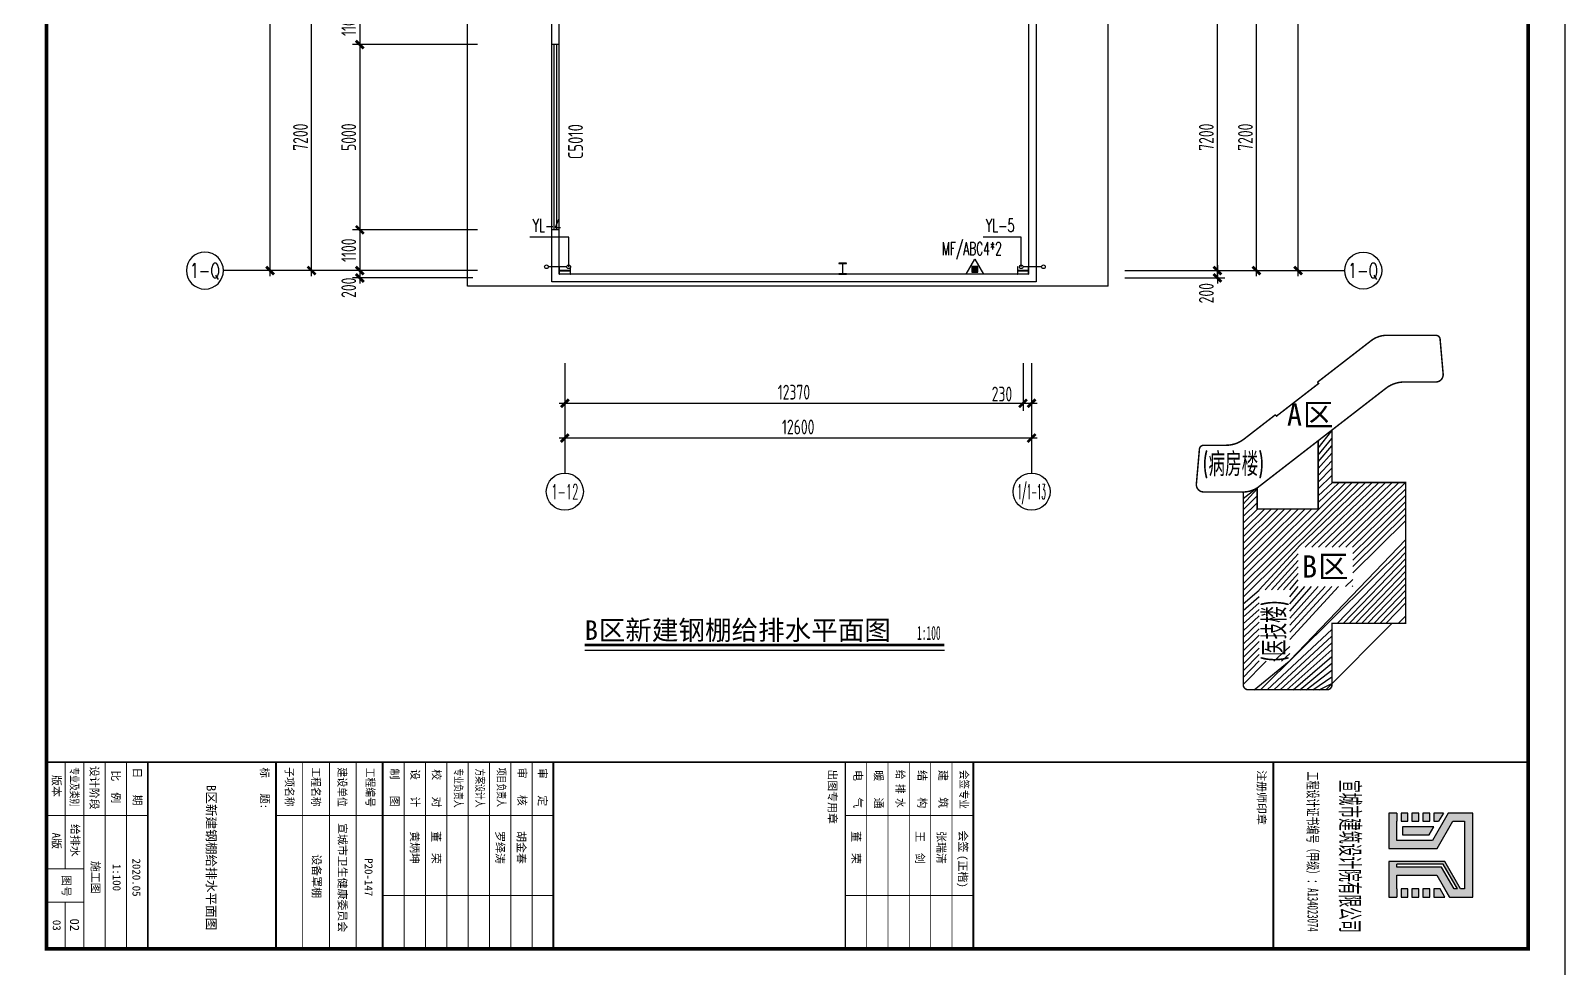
# Model space of a CAD drawing. Extents: x 649988 to 730093, y 322479 to 493926.
# Drawn here: x 671266 to 712693, y 387677 to 412986 of the extents above; entities that cross this region are included whole.
import ezdxf
from ezdxf.enums import TextEntityAlignment as Align

# ---------------------------------------------------------------- set-up
doc = ezdxf.new("R2010")
doc.units = 0
doc.header["$LTSCALE"] = 1000
doc.linetypes.add('CENTER2', pattern=[1.125, 0.75, -0.125, 0.125, -0.125])
doc.layers.get('0').update_dxf_attribs({"color": 253, "linetype": 'CONTINUOUS'})
doc.layers.get('Defpoints').update_dxf_attribs({"color": 253, "linetype": 'CONTINUOUS'})
for name, color, linetype in [('AXIS_NUM', 253, 'CONTINUOUS'), ('DIM', 253, 'CONTINUOUS'), ('DIM_SYMB', 253, 'CONTINUOUS'), ('DIM_雨水', 3, 'CONTINUOUS'), ('GL', 253, 'CONTINUOUS'), ('PIPE-雨水', 4, 'CENTER2'), ('PUB_TEXT', 253, 'CONTINUOUS'), ('TK(图框线)', 143, 'CONTINUOUS'), ('VPIPE-雨水', 4, 'CONTINUOUS'), ('图层3', 253, 'CONTINUOUS'), ('梁原位标注竖向', 253, 'CONTINUOUS'), ('石材幕墙', 253, 'CONTINUOUS'), ('说明', 3, 'CONTINUOUS')]:
    doc.layers.add(name, color=color, linetype=linetype)
doc.styles.add('-黑体', font='simhei.ttf', dxfattribs={"width": 0.5})
doc.styles.add('_TWT_SERIAL', font='COMPLEX', dxfattribs={"width": 0.8, "height": 3.5, "bigfont": 'HZTXT'})
doc.styles.add('HT', font='simhei.ttf')
doc.styles.add('K-HZ', font='txt.shx', dxfattribs={"width": 0.8, "height": 350, "bigfont": 'hztxt.shx'})
doc.styles.add('TSSD_Axis', font='Complex.shx', dxfattribs={"width": 0.7, "bigfont": 'hztxt.shx'})
doc.styles.add('TSSD_Dimension', font='Tssdeng.shx', dxfattribs={"width": 0.7, "bigfont": 'hztxt.shx'})
doc.styles.add('黑体', font='simhei.ttf')
doc.dimstyles.new('TSSD_100_100$0', dxfattribs={"dimtxt": 300, "dimasz": 100, "dimexe": 100, "dimexo": 300, "dimgap": 100, "dimtad": 1, "dimdec": 0, "dimzin": 0, "dimdsep": 46, "dimtxsty": 'TSSD_Dimension', "dimblk": 'ARCHTICK', "dimcen": 0, "dimdle": 100, "dimclrd": 3, "dimclre": 3, "dimclrt": 7, "dimazin": 0, "dimtfac": 1, "dimtdec": 0, "dimtix": 1, "dimtmove": 2, "dimatfit": 3, "dimldrblk": 'ARCHTICK', "dimfxl": 1, "dimtolj": 1, "dimtzin": 0, "dimarcsym": 0})

# ---------------------------------------------------------------- blocks, each defined once
blk = doc.blocks.new('23wca1')
at = {"layer": 'TK(图框线)'}
h = blk.add_hatch(color=1, dxfattribs=at)
h.paths.add_polyline_path([(1516.660026375321, 32430.40119377897), (-752.2087800927693, 32430.40119377896), (-752.2087800927693, 31763.79302925127), (-14.92878009274136, 31338.12422278314), (-14.92878009274136, 30382.71638731082), (-531.0247800927609, 30382.71638731082), (-752.2087800927693, 30382.71638731082), (-752.2087800927694, 30161.53238731087), (206.255219907267, 30161.53238731087), (206.255219907267, 31465.8248647236), (-531.0247800927609, 31891.49367119174), (-531.0247800927608, 32209.21719377895), (1295.476026375313, 32209.21719377895), (1295.476026375312, 32098.62519377895), (558.1960263752844, 31672.95638731087), (558.1960263752844, 30161.53238731087), (1516.660026375321, 30161.53238731087), (1516.660026375321, 30382.71638731082), (1295.476026375312, 30382.71638731082), (926.8360263752984, 30382.71638731082), (926.8360263752983, 31460.1219840768), (1516.660026375321, 31800.65702925127)])
h.paths.add_polyline_path([(1295.476026375298, 31928.35767119174), (705.65202637529, 31587.82262601721), (705.6520263752899, 30382.71638731082), (631.9240263752873, 30382.71638731083), (631.9240263752873, 31630.38950666402), (1295.476026375312, 32013.49143248535)], flags=16)
h = blk.add_hatch(color=1, dxfattribs=at)
h.paths.add_polyline_path([(1516.660026375321, 31672.95638731087), (1295.476026375312, 31545.25574537041), (1295.476026375312, 31378.04438731086), (1516.660026375321, 31378.04438731086)])
h.paths.add_polyline_path([(1295.476026375312, 31267.45238731086), (1295.476026375312, 31083.13238731085), (1516.660026375321, 31083.13238731085), (1516.660026375321, 31267.45238731086)])
h.paths.add_polyline_path([(1295.476026375312, 30972.54038731084), (1295.476026375312, 30788.22038731084), (1516.660026375321, 30788.22038731084), (1516.660026375321, 30972.54038731084)])
h.paths.add_polyline_path([(1516.660026375321, 30493.30838731083), (1516.660026375321, 30677.62838731083), (1295.476026375312, 30677.62838731083), (1295.476026375312, 30493.30838731083)])
h.paths.add_polyline_path([(-162.384780092747, 31252.99046148953), (-383.5687800928717, 31380.69110343), (-383.5687800927553, 30530.17238731083), (-162.384780092747, 30530.17238731083)])
h.paths.add_polyline_path([(-752.2087800927693, 31636.09238731087), (-752.2087800927693, 31378.04438731086), (-531.0247800927609, 31378.04438731086), (-531.0247800927609, 31508.39174537041)])
h.paths.add_polyline_path([(-752.2087800927693, 31267.45238731086), (-752.2087800927693, 31083.13238731085), (-531.0247800927609, 31083.13238731085), (-531.0247800927609, 31267.45238731086)])
h.paths.add_polyline_path([(-531.0247800927609, 30788.22038731084), (-531.0247800927609, 30972.54038731084), (-752.2087800927693, 30972.54038731084), (-752.2087800927693, 30788.22038731084)])
h.paths.add_polyline_path([(-531.0247800927609, 30677.62838731083), (-752.2087800927693, 30677.62838731083), (-752.2087800927693, 30493.30838731083), (-531.0247800927609, 30493.30838731083)])
for points, const_width in [([(-2125.998371337773, -6072.317564531229), (-2125.998371337773, 33927.68243546877)], 50.40000000000001), ([(-2125.998371337773, 27043.68243546877), (2914.001628662227, 27043.68243546877)], 50.40000000000001), ([(-2125.998371337773, 18947.68243546877), (2914.001628662227, 18947.68243546877)], 50.40000000000001), ([(-685.9983713377733, 18947.68243546877), (-685.9983713377733, 15491.68243546877)], 25.2), ([(1474.001628662227, 18947.68243546877), (1474.001628662227, 15491.68243546877)], 25.2), ([(2914.001628662227, 18371.68243546877), (-2125.998371337773, 18371.68243546877)], 25.2), ([(2914.001628662227, 17795.68243546877), (-2125.998371337773, 17795.68243546877)], 25.2), ([(2914.001628662227, 17219.68243546877), (-2125.998371337773, 17219.68243546877)], 25.2), ([(2914.001628662227, 16643.68243546877), (-2125.998371337773, 16643.68243546877)], 25.2), ([(2914.001628662227, 16067.68243546877), (-2125.998371337773, 16067.68243546877)], 25.2), ([(2914.001628662227, 15491.68243546877), (-2125.998371337773, 15491.68243546877)], 36.00000000000001), ([(-2125.998371337773, 7611.682435468771), (2914.001628662227, 7611.682435468771)], 50.40000000000001), ([(-685.9983713377733, 123.6824354687706), (-685.9983713377733, 7611.682435468771)], 25.2), ([(1474.001628662227, 3003.085502576723), (1474.001628662227, 7611.682435468771)], 25.2), ([(-2125.998371337773, 7035.682435468771), (2914.001628662227, 7035.682435468771)], 25.2), ([(-2125.998371337773, 6459.682435468771), (2914.001628662227, 6459.682435468771)], 25.2), ([(-2125.998371337773, 5883.682435468771), (2914.001628662227, 5883.682435468771)], 25.2), ([(-2125.998371337773, 5307.682435468771), (2914.001628662227, 5307.682435468771)], 25.2), ([(-2125.998371337773, 4731.682435468771), (2914.001628662227, 4731.682435468771)], 25.2), ([(-2125.998371337773, 4155.682435468771), (2914.001628662227, 4155.682435468771)], 25.2), ([(-2125.998371337773, 3579.682435468771), (2914.001628662227, 3579.682435468771)], 25.2), ([(-2125.998371337773, 3579.682435468771), (2914.001628662227, 3579.682435468771)], 25.2), ([(-2125.998371337773, 3003.682435468771), (2914.001628662227, 3003.682435468771)], 50.40000000000001), ([(-2125.998371337773, 2283.682435468771), (2914.001628662227, 2283.682435468771)], 25.2), ([(-2125.998371337773, 1563.682435468771), (2914.001628662227, 1563.682435468771)], 25.2), ([(-2125.998371337773, 843.6824354687706), (2914.001628662227, 843.6824354687706)], 25.2), ([(-2125.998371337773, 123.6824354687706), (2914.001628662227, 123.6824354687706)], 50.40000000000001), ([(-2125.998371337773, -3336.317564531229), (2914.001628662227, -3336.317564531229)], 50.40000000000001), ([(-685.9983713377733, -5064.317564531229), (-685.9983713377733, -3336.317564531229)], 25.2), ([(-2125.998371337773, -3912.317564531229), (2914.001628662227, -3912.317564531229)], 25.2), ([(-2125.998371337773, -4488.317564531229), (2914.001628662227, -4488.317564531229)], 25.2), ([(-2125.998371337773, -5064.317564531229), (2914.001628662227, -5064.317564531229)], 25.2), ([(-2125.998371337773, -5064.317564531229), (2914.001628662227, -5064.317564531229)], 25.2), ([(-685.9983713377733, -6072.317564531229), (-685.9983713377733, -5064.317564531229)], 25.2), ([(754.0016286622267, -6072.317564531229), (754.0016286622267, -5064.317564531229)], 25.2), ([(1654.001628662227, -6072.317564531229), (1654.001628662227, -5064.317564531229)], 25.2), ([(-2125.998371337773, -5568.317564531229), (754.0016286622267, -5568.317564531288)], 25.2), ([(1654.001628662227, -5568.317564531229), (2914.001628662227, -5568.317564531229)], 25.2)]:
    blk.add_lwpolyline(points, dxfattribs=dict(at, const_width=const_width))
for points in [[(926.8360263752984, 30382.71638731082), (926.8360263752984, 31460.1219840768), (1516.660026375321, 31800.65702925128), (1516.660026375321, 32430.40119377896), (-752.2087800927693, 32430.40119377896), (-752.2087800927693, 31763.79302925128), (-14.92878009274136, 31338.12422278314), (-14.92878009274136, 30382.71638731082), (-531.0247800927609, 30382.71638731082)], [(-752.2087800927693, 30382.71638731082), (-752.2087800927693, 30161.53238731087), (206.255219907267, 30161.53238731087), (206.255219907267, 31465.8248647236), (-531.0247800927609, 31891.49367119174), (-531.0247800927609, 32209.21719377895), (1295.476026375312, 32209.21719377895), (1295.476026375312, 32098.62519377895), (558.1960263752844, 31672.95638731087), (558.1960263752844, 30161.53238731087), (1516.660026375321, 30161.53238731087), (1516.660026375321, 30382.71638731082)], [(1295.476026375312, 32013.49143248535), (631.9240263752872, 31630.38950666401), (631.9240263752872, 30382.71638731082)], [(1295.476026375312, 31928.35767119174), (705.65202637529, 31587.82262601721), (705.65202637529, 30382.71638731082)], [(1295.476026375312, 32013.49143248535), (1295.476026375312, 31928.35767119174)], [(-752.2087800927693, 31636.09238731087), (-752.2087800927693, 31378.04438731086), (-531.0247800927609, 31378.04438731086), (-531.0247800927609, 31508.39174537041)], [(-752.2087800927693, 31636.09238731087), (-531.0247800927609, 31508.39174537041)], [(1516.660026375321, 31800.65702925128), (1106.333352202433, 31563.75481346191)], [(1295.476026375312, 31545.25574537041), (1295.476026375312, 31378.04438731086), (1516.660026375321, 31378.04438731086), (1516.660026375321, 31672.95638731087)], [(1516.660026375321, 31672.95638731087), (1295.476026375312, 31545.25574537041)], [(-752.2087800927693, 30382.71638731082), (-531.0247800927609, 30382.71638731082)], [(705.65202637529, 30382.71638731082), (631.9240263752872, 30382.71638731082)], [(1295.476026375312, 30382.71638731082), (926.8360263752984, 30382.71638731082)], [(1295.476026375312, 30382.71638731082), (1516.660026375321, 30382.71638731082)]]:
    blk.add_lwpolyline(points, dxfattribs=at)
for points in [[(-752.2087800927693, 31267.45238731086), (-752.2087800927693, 31083.13238731085), (-531.0247800927609, 31083.13238731085), (-531.0247800927609, 31267.45238731086)], [(-162.384780092747, 31252.99046148953), (-383.5687800928717, 31380.69110343), (-383.5687800927553, 30530.17238731083), (-162.384780092747, 30530.17238731083)], [(1295.476026375312, 31267.45238731086), (1295.476026375312, 31083.13238731085), (1516.660026375321, 31083.13238731085), (1516.660026375321, 31267.45238731086)], [(-752.2087800927693, 30972.54038731084), (-752.2087800927693, 30788.22038731084), (-531.0247800927609, 30788.22038731084), (-531.0247800927609, 30972.54038731084)], [(-752.2087800927693, 30677.62838731083), (-752.2087800927693, 30493.30838731083), (-531.0247800927609, 30493.30838731083), (-531.0247800927609, 30677.62838731083)], [(1295.476026375312, 30972.54038731084), (1295.476026375312, 30788.22038731084), (1516.660026375321, 30788.22038731084), (1516.660026375321, 30972.54038731084)], [(1295.476026375312, 30677.62838731083), (1295.476026375312, 30493.30838731083), (1516.660026375321, 30493.30838731083), (1516.660026375321, 30677.62838731083)]]:
    blk.add_lwpolyline(points, close=True, dxfattribs=at)
at = {"layer": 'TK(图框线)', "style": 'HT', "width": 0.5}
blk.add_text('宣城市建筑设计院有限公司', height=504.0000000000001, dxfattribs=at).set_placement((415.6978551087668, 28866.57402636681), align=Align.CENTER)
at = {"layer": 'TK(图框线)', "style": 'HT'}
for s, height, width, p in [('工程设计证书编号（甲级）：A134023074', 288.0000000000001, 0.6, (-1869.398512830609, 27969.02422160766)), ('会签', 216, 0.85, (-1914.399612717796, 18590.8631627888)), ('专业', 216, 0.85, (-1379.621437275899, 18584.67901358625)), ('给 排 水', 216, 0.85, (-1917.695780372131, 16869.54815924953)), ('项目负责人', 216, 0.7, (-1975.189666072489, 6100.115954717214)), ('方案设计人', 216, 0.7, (-1955.965852198075, 5522.110916286416)), ('专业负责人', 216, 0.7, (-1956.867025822285, 4941.430724482052)), ('工程编号', 216, 0.9, (-1975.774557735771, 2560.994139329006)), ('建设单位', 216, 0.9, (-1981.064363779733, 1802.30129091139)), ('工程名称', 216, 0.9, (-1986.008277973859, 1092.432204213284)), ('子项名称', 216, 0.9, (-1986.008277973859, 378.86953967507)), ('标   题:', 216, 0.95, (-1980.654843748198, -290.7358143353486)), ('专业及类别', 216, 0.7, (-1987.118563358439, -5425.980138987827))]:
    blk.add_text(s, height=height, dxfattribs=dict(at, width=width)).set_placement(p)
for s, p in [('注册师印章', (-1906.740667761886, 26619.89264762483)), ('会签', (-280.9339339898434, 18563.21167050878)), ('(正楷)', (382.0480042935815, 18556.49013957632)), ('建   筑', (-1914.381965114386, 18023.60174002679)), ('张瑞清', (-262.2430987905245, 17975.504082026)), ('结   构', (-1911.044582664617, 17458.28136517975)), ('王  剑', (-262.2430987905245, 17399.504082026)), ('暖   通', (-1904.571317024878, 16282.14228163497)), ('电   气', (-1911.630960325012, 15724.46552784444)), ('董  荣', (-262.2430987905245, 15671.504082026)), ('出图专用章', (-1930.588126355316, 15036.81281081302)), ('审   定', (-1966.604721789481, 7209.934468758758)), ('审   核', (-1976.049295508186, 6658.826674281969)), ('胡金春', (-262.2430987905245, 6639.504082026004)), ('罗绎涛', (-262.2430987905245, 6063.504082026004)), ('校   对', (-1933.751564243808, 4348.532090154884)), ('董  荣', (-262.2430987905245, 4335.504082026004)), ('设   计', (-1937.683060466079, 3771.323976345302)), ('黄炳坤', (-262.2430987905245, 3759.504082026004)), ('制   图', (-1954.24830738653, 3217.532042686711)), ('P20-147', (465.8239542275551, 2517.540951727715)), ('宣城市卫生健康委员会', (-481.2572723989724, 1809.144839862754)), ('设备罩棚', (363.1738419017056, 1110.486908608291)), ('日   期', (-1983.780425229808, -3727.637147237314)), ('2020.05', (474.8490275661461, -3750.930215815315)), ('比  例', (-1903.016563735786, -4310.743977548089)), ('1:100', (619.4142318919767, -4283.377578569372)), ('设计阶段', (-2024.27019781922, -4888.683503459091)), ('施工图', (540.9644394216593, -4857.15769435183)), ('给排水', (-456.3417251838837, -5407.942402754445)), ('版本 ', (-1778.17562879005, -5911.332822105498)), ('A版', (-222.1045494186692, -5911.942402754445)), ('图号', (920.2160361141432, -5643.701243826887))]:
    blk.add_text(s, height=216, dxfattribs=at).set_placement(p)
blk.add_text('03', height=216, dxfattribs=at).set_placement((2278.473475034349, -5902.275834772678), align=Align.CENTER)
blk = doc.blocks.new('$ATTACHMENT$00000214')
h = blk.add_hatch()
h.set_pattern_fill('ANSI31', color=256, scale=200, style=0)
h.set_pattern_definition([(45, (-38543.80223862439, -6842.63859106258), (-17.67766952966369, 17.67766952966369), [])])
h.paths.add_polyline_path([(-64.92232553117356, 1.936813719180464), (64.922325531159, 1.936813719180464), (64.922325531159, -127.9078373431521), (-64.92232553117356, -127.9078373431521)])
for points in [[(0, 171.8081853693711), (-198.3870041439732, -171.8081853693711), (198.3870041439732, -171.8081853693711)], [(-64.92232553117356, 1.936813719180464), (64.922325531159, 1.936813719180464), (64.922325531159, -127.9078373431521), (-64.92232553117356, -127.9078373431521)]]:
    blk.add_lwpolyline(points, close=True)
blk = doc.blocks.new('ts_axno')
at = {"color": 0, "linetype": 'ByBlock', "lineweight": -2}
blk.add_circle((0, 0), 0.5, dxfattribs=at)
at = {"color": 0, "linetype": 'ByBlock', "lineweight": -2, "style": 'TSSD_Axis', "width": 0.7}
blk.add_attdef('A', text='', height=0.6, dxfattribs=at).set_placement((0, 0), align=Align.MIDDLE_CENTER)
blk = doc.blocks.new('_ArchTick')
at = {"color": 0, "linetype": 'ByBlock', "const_width": 0.5}
blk.add_lwpolyline([(-0.7071067811865476, -0.7071067811865476), (0.7071067811865476, 0.7071067811865476)], dxfattribs=at)
blk = doc.blocks.new('*D73')
at = {"layer": 'Defpoints', "color": 0}
for p in [(700553.6655402175, 413711.0346004586), (704356.9659114423, 413711.0346004586), (700553.6655402175, 406511.0346004586)]:
    blk.add_point(p, dxfattribs=at)
at = {"layer": 'DIM', "color": 3, "lineweight": -2}
for p, q in [((704356.9659114423, 406361.0346004586), (704356.9659114423, 413861.0346004586)), ((700953.6655402175, 413711.0346004586), (704556.9659114423, 413711.0346004586)), ((700953.6655402175, 406511.0346004586), (704556.9659114423, 406511.0346004586))]:
    blk.add_line(p, q, dxfattribs=at)
at = {"layer": 'DIM', "color": 3, "lineweight": -2, "xscale": 150, "yscale": 150, "zscale": 150}
for p, rotation in [((704356.9659114423, 413711.0346004586), 90), ((704356.9659114423, 406511.0346004586), 270)]:
    blk.add_blockref('_ArchTick', p, dxfattribs=dict(at, rotation=rotation))
at = {"layer": 'DIM', "color": 7, "insert": (704056.9659114422, 410111.0346004587), "char_height": 400, "attachment_point": 5, "rotation": 90, "style": 'TSSD_Dimension'}
blk.add_mtext('\\A1;7200', dxfattribs=at)
blk = doc.blocks.new('*D77')
at = {"layer": 'Defpoints', "color": 0}
for p in [(700853.6655402175, 433961.0346004586), (705478.3315510213, 433961.0346004586), (700701.2785244536, 406511.0346004586)]:
    blk.add_point(p, dxfattribs=at)
at = {"layer": 'DIM', "color": 3, "lineweight": -2}
for p, q in [((701253.6655402175, 433961.0346004586), (705678.3315510213, 433961.0346004586)), ((705478.3315510213, 406361.0346004586), (705478.3315510213, 434111.0346004586)), ((701101.2785244536, 406511.0346004586), (705678.3315510213, 406511.0346004586))]:
    blk.add_line(p, q, dxfattribs=at)
at = {"layer": 'DIM', "color": 3, "lineweight": -2, "xscale": 150, "yscale": 150, "zscale": 150}
for p, rotation in [((705478.3315510213, 433961.0346004586), 90), ((705478.3315510213, 406511.0346004586), 270)]:
    blk.add_blockref('_ArchTick', p, dxfattribs=dict(at, rotation=rotation))
at = {"layer": 'DIM', "color": 7, "insert": (705178.3315510212, 420236.0346004587), "char_height": 400, "attachment_point": 5, "rotation": 90, "style": 'TSSD_Dimension'}
blk.add_mtext('\\A1;27450', dxfattribs=at)
blk = doc.blocks.new('rt34v')
blk.add_hatch(color=4).paths.add_polyline_path([(0, -100), (0, 100), (-8, 100), (-8, 3), (-292, 3), (-292, 100), (-300, 100), (-300, -100), (-292, -100), (-292, -3), (-8, -3), (-8, -100)])
at = {"layer": '图层3', "color": 3}
blk.add_lwpolyline([(0, -100), (0, 100), (-8, 100), (-8, 3), (-292, 3), (-292, 100), (-300, 100), (-300, -100), (-292, -100), (-292, -3), (-8, -3), (-8, -100), (0, -100), (0, 100)], dxfattribs=at)
blk = doc.blocks.new('*D79')
at = {"layer": 'Defpoints', "color": 0}
for p in [(678849.113330783, 413711.0346004586), (683535.4499463496, 413711.0346004586), (683535.4499463496, 406511.0346004586)]:
    blk.add_point(p, dxfattribs=at)
at = {"layer": 'DIM', "color": 3, "lineweight": -2}
for p, q in [((678849.113330783, 406361.0346004586), (678849.113330783, 413861.0346004586)), ((683135.4499463496, 413711.0346004586), (678649.113330783, 413711.0346004586)), ((683135.4499463496, 406511.0346004586), (678649.113330783, 406511.0346004586))]:
    blk.add_line(p, q, dxfattribs=at)
at = {"layer": 'DIM', "color": 3, "lineweight": -2, "xscale": 150, "yscale": 150, "zscale": 150}
for p, rotation in [((678849.113330783, 413711.0346004586), 90), ((678849.113330783, 406511.0346004586), 270)]:
    blk.add_blockref('_ArchTick', p, dxfattribs=dict(at, rotation=rotation))
at = {"layer": 'DIM', "color": 7, "insert": (678549.1133307829, 410111.0346004587), "char_height": 400, "attachment_point": 5, "rotation": 90, "style": 'TSSD_Dimension'}
blk.add_mtext('\\A1;7200', dxfattribs=at)
blk = doc.blocks.new('*D83')
at = {"layer": 'Defpoints', "color": 0}
for p in [(677727.747691204, 433961.0346004586), (683235.4499463496, 433961.0346004586), (683387.8369621135, 406511.0346004586)]:
    blk.add_point(p, dxfattribs=at)
at = {"layer": 'DIM', "color": 3, "lineweight": -2}
for p, q in [((682835.4499463496, 433961.0346004586), (677527.747691204, 433961.0346004586)), ((677727.747691204, 406361.0346004586), (677727.747691204, 434111.0346004586)), ((682987.8369621135, 406511.0346004586), (677527.747691204, 406511.0346004586))]:
    blk.add_line(p, q, dxfattribs=at)
at = {"layer": 'DIM', "color": 3, "lineweight": -2, "xscale": 150, "yscale": 150, "zscale": 150}
for p, rotation in [((677727.747691204, 433961.0346004586), 90), ((677727.747691204, 406511.0346004586), 270)]:
    blk.add_blockref('_ArchTick', p, dxfattribs=dict(at, rotation=rotation))
at = {"layer": 'DIM', "color": 7, "insert": (677427.7476912038, 420236.0346004587), "char_height": 400, "attachment_point": 5, "rotation": 90, "style": 'TSSD_Dimension'}
blk.add_mtext('\\A1;27450', dxfattribs=at)
blk = doc.blocks.new('*D86')
at = {"layer": 'Defpoints', "color": 0}
for p in [(685684.7943077801, 404410.5828352188), (698054.7943077801, 404410.5828352186), (698054.7943077801, 402928.4461165007)]:
    blk.add_point(p, dxfattribs=at)
at = {"layer": 'DIM', "color": 3, "lineweight": -2}
for p, q in [((685684.7943077801, 404010.5828352188), (685684.7943077801, 402728.4461165007)), ((698054.7943077801, 404010.5828352186), (698054.7943077801, 402728.4461165007)), ((685534.7943077801, 402928.4461165007), (698204.7943077801, 402928.4461165007))]:
    blk.add_line(p, q, dxfattribs=at)
at = {"layer": 'DIM', "color": 3, "lineweight": -2, "xscale": 150, "yscale": 150, "zscale": 150, "rotation": 180}
blk.add_blockref('_ArchTick', (685684.7943077801, 402928.4461165007), dxfattribs=at)
at = {"layer": 'DIM', "color": 3, "lineweight": -2, "xscale": 150, "yscale": 150, "zscale": 150}
blk.add_blockref('_ArchTick', (698054.7943077801, 402928.4461165007), dxfattribs=at)
at = {"layer": 'DIM', "color": 7, "insert": (691869.7943077801, 403228.4461165007), "char_height": 400, "attachment_point": 5, "style": 'TSSD_Dimension'}
blk.add_mtext('\\A1;12370', dxfattribs=at)
blk = doc.blocks.new('*D87')
at = {"layer": 'Defpoints', "color": 0}
for p in [(698054.7943077801, 404410.5828352186), (698284.7943077801, 404410.5828352186), (698284.7943077801, 402928.4461165007)]:
    blk.add_point(p, dxfattribs=at)
at = {"layer": 'DIM', "color": 3, "lineweight": -2}
for p, q in [((698054.7943077801, 404010.5828352186), (698054.7943077801, 402728.4461165007)), ((698284.7943077801, 404010.5828352186), (698284.7943077801, 402728.4461165007)), ((697904.7943077801, 402928.4461165007), (698434.7943077801, 402928.4461165007))]:
    blk.add_line(p, q, dxfattribs=at)
at = {"layer": 'DIM', "color": 3, "lineweight": -2, "xscale": 150, "yscale": 150, "zscale": 150, "rotation": 180}
blk.add_blockref('_ArchTick', (698054.7943077801, 402928.4461165007), dxfattribs=at)
at = {"layer": 'DIM', "color": 3, "lineweight": -2, "xscale": 150, "yscale": 150, "zscale": 150}
blk.add_blockref('_ArchTick', (698284.7943077801, 402928.4461165007), dxfattribs=at)
at = {"layer": 'DIM', "color": 7, "insert": (697485.0825431462, 403178.4461165007), "char_height": 400, "attachment_point": 5, "style": 'TSSD_Dimension'}
blk.add_mtext('\\A1;230', dxfattribs=at)
blk = doc.blocks.new('*D88')
at = {"layer": 'Defpoints', "color": 0}
for p in [(685684.7943077801, 404412.1962746883), (698284.7943077801, 404412.1962746881), (685684.7943077801, 401990.017215092)]:
    blk.add_point(p, dxfattribs=at)
at = {"layer": 'DIM', "color": 3, "lineweight": -2}
for p, q in [((685684.7943077801, 404012.1962746883), (685684.7943077801, 401790.017215092)), ((698284.7943077801, 404012.1962746881), (698284.7943077801, 401790.017215092)), ((698434.7943077801, 401990.017215092), (685534.7943077801, 401990.017215092))]:
    blk.add_line(p, q, dxfattribs=at)
at = {"layer": 'DIM', "color": 3, "lineweight": -2, "xscale": 150, "yscale": 150, "zscale": 150, "rotation": 180}
blk.add_blockref('_ArchTick', (685684.7943077801, 401990.017215092), dxfattribs=at)
at = {"layer": 'DIM', "color": 3, "lineweight": -2, "xscale": 150, "yscale": 150, "zscale": 150}
blk.add_blockref('_ArchTick', (698284.7943077801, 401990.017215092), dxfattribs=at)
at = {"layer": 'DIM', "color": 7, "insert": (691984.7943077801, 402290.017215092), "char_height": 400, "attachment_point": 5, "style": 'TSSD_Dimension'}
blk.add_mtext('\\A1;12600', dxfattribs=at)
blk = doc.blocks.new('*D97')
at = {"layer": 'Defpoints', "color": 0}
for p in [(683725.374681153, 413711.0346004586), (680151.4139474275, 412611.034600697), (683725.374681153, 412611.034600697)]:
    blk.add_point(p, dxfattribs=at)
at = {"layer": 'DIM', "color": 3, "lineweight": -2}
for p, q in [((680151.4139474275, 413861.0346004586), (680151.4139474275, 412461.034600697)), ((683325.374681153, 413711.0346004586), (679951.4139474275, 413711.0346004586)), ((683325.374681153, 412611.034600697), (679951.4139474275, 412611.034600697))]:
    blk.add_line(p, q, dxfattribs=at)
at = {"layer": 'DIM', "color": 3, "lineweight": -2, "xscale": 150, "yscale": 150, "zscale": 150}
for p, rotation in [((680151.4139474275, 413711.0346004586), 90), ((680151.4139474275, 412611.034600697), 270)]:
    blk.add_blockref('_ArchTick', p, dxfattribs=dict(at, rotation=rotation))
at = {"layer": 'DIM', "color": 7, "insert": (679851.4139474274, 413161.0346005779), "char_height": 400, "attachment_point": 5, "rotation": 90, "style": 'TSSD_Dimension'}
blk.add_mtext('\\A1;1100', dxfattribs=at)
blk = doc.blocks.new('*D98')
at = {"layer": 'Defpoints', "color": 0}
for p in [(683725.374681153, 412611.034600697), (680151.4139474275, 407611.0346002202), (683725.374681153, 407611.0346002202)]:
    blk.add_point(p, dxfattribs=at)
at = {"layer": 'DIM', "color": 3, "lineweight": -2}
for p, q in [((683325.374681153, 412611.034600697), (679951.4139474275, 412611.034600697)), ((680151.4139474275, 412761.034600697), (680151.4139474275, 407461.0346002202)), ((683325.374681153, 407611.0346002202), (679951.4139474275, 407611.0346002202))]:
    blk.add_line(p, q, dxfattribs=at)
at = {"layer": 'DIM', "color": 3, "lineweight": -2, "xscale": 150, "yscale": 150, "zscale": 150}
for p, rotation in [((680151.4139474275, 412611.034600697), 90), ((680151.4139474275, 407611.0346002202), 270)]:
    blk.add_blockref('_ArchTick', p, dxfattribs=dict(at, rotation=rotation))
at = {"layer": 'DIM', "color": 7, "insert": (679851.4139474274, 410111.0346004587), "char_height": 400, "attachment_point": 5, "rotation": 90, "style": 'TSSD_Dimension'}
blk.add_mtext('\\A1;5000', dxfattribs=at)
blk = doc.blocks.new('*D99')
at = {"layer": 'Defpoints', "color": 0}
for p in [(683725.374681153, 407611.0346002202), (680151.4139474275, 406511.0346004586), (683725.374681153, 406511.0346004586)]:
    blk.add_point(p, dxfattribs=at)
at = {"layer": 'DIM', "color": 3, "lineweight": -2}
for p, q in [((680151.4139474275, 407761.0346002202), (680151.4139474275, 406361.0346004586)), ((683325.374681153, 407611.0346002202), (679951.4139474275, 407611.0346002202)), ((683325.374681153, 406511.0346004586), (679951.4139474275, 406511.0346004586))]:
    blk.add_line(p, q, dxfattribs=at)
at = {"layer": 'DIM', "color": 3, "lineweight": -2, "xscale": 150, "yscale": 150, "zscale": 150}
for p, rotation in [((680151.4139474275, 407611.0346002202), 90), ((680151.4139474275, 406511.0346004586), 270)]:
    blk.add_blockref('_ArchTick', p, dxfattribs=dict(at, rotation=rotation))
at = {"layer": 'DIM', "color": 7, "insert": (679851.4139474274, 407061.0346003395), "char_height": 400, "attachment_point": 5, "rotation": 90, "style": 'TSSD_Dimension'}
blk.add_mtext('\\A1;1100', dxfattribs=at)
blk = doc.blocks.new('*D100')
at = {"layer": 'Defpoints', "color": 0}
for p in [(700401.4113190271, 413711.0346004586), (703301.8452960205, 413711.0346004586), (700401.4113190271, 406511.0346004586)]:
    blk.add_point(p, dxfattribs=at)
at = {"layer": 'DIM', "color": 3, "lineweight": -2}
for p, q in [((703301.8452960205, 406361.0346004586), (703301.8452960205, 413861.0346004586)), ((700801.4113190271, 413711.0346004586), (703501.8452960205, 413711.0346004586)), ((700801.4113190271, 406511.0346004586), (703501.8452960205, 406511.0346004586))]:
    blk.add_line(p, q, dxfattribs=at)
at = {"layer": 'DIM', "color": 3, "lineweight": -2, "xscale": 150, "yscale": 150, "zscale": 150}
for p, rotation in [((703301.8452960205, 413711.0346004586), 90), ((703301.8452960205, 406511.0346004586), 270)]:
    blk.add_blockref('_ArchTick', p, dxfattribs=dict(at, rotation=rotation))
at = {"layer": 'DIM', "color": 7, "insert": (703001.8452960204, 410111.0346004587), "char_height": 400, "attachment_point": 5, "rotation": 90, "style": 'TSSD_Dimension'}
blk.add_mtext('\\A1;7200', dxfattribs=at)
blk = doc.blocks.new('*D70')
at = {"layer": 'Defpoints', "color": 0}
for p in [(700406.3757741948, 406511.0346004586), (700406.3757741948, 406311.0346004586), (703301.8452960205, 406311.0346004586)]:
    blk.add_point(p, dxfattribs=at)
at = {"layer": 'DIM', "color": 3, "lineweight": -2}
for p, q in [((700806.3757741948, 406511.0346004586), (703501.8452960205, 406511.0346004586)), ((703301.8452960205, 406661.0346004586), (703301.8452960205, 406161.0346004586)), ((700806.3757741948, 406311.0346004586), (703501.8452960205, 406311.0346004586))]:
    blk.add_line(p, q, dxfattribs=at)
at = {"layer": 'DIM', "color": 3, "lineweight": -2, "xscale": 150, "yscale": 150, "zscale": 150}
for p, rotation in [((703301.8452960205, 406511.0346004586), 90), ((703301.8452960205, 406311.0346004586), 270)]:
    blk.add_blockref('_ArchTick', p, dxfattribs=dict(at, rotation=rotation))
at = {"layer": 'DIM', "color": 7, "insert": (703001.8452960203, 405900.2057614707), "char_height": 400, "attachment_point": 5, "rotation": 90, "style": 'TSSD_Dimension'}
blk.add_mtext('\\A1;200', dxfattribs=at)
blk = doc.blocks.new('*D71')
at = {"layer": 'Defpoints', "color": 0}
for p in [(683604.0406196736, 406511.0346004586), (680151.4139474275, 406311.0346004586), (683604.0406196736, 406311.0346004586)]:
    blk.add_point(p, dxfattribs=at)
at = {"layer": 'DIM', "color": 3, "lineweight": -2}
for p, q in [((683204.0406196736, 406511.0346004586), (679951.4139474275, 406511.0346004586)), ((680151.4139474275, 406661.0346004586), (680151.4139474275, 406161.0346004586)), ((683204.0406196736, 406311.0346004586), (679951.4139474275, 406311.0346004586))]:
    blk.add_line(p, q, dxfattribs=at)
at = {"layer": 'DIM', "color": 3, "lineweight": -2, "xscale": 150, "yscale": 150, "zscale": 150}
for p, rotation in [((680151.4139474275, 406511.0346004586), 90), ((680151.4139474275, 406311.0346004586), 270)]:
    blk.add_blockref('_ArchTick', p, dxfattribs=dict(at, rotation=rotation))
at = {"layer": 'DIM', "color": 7, "insert": (679851.4139474273, 406047.749318269), "char_height": 400, "attachment_point": 5, "rotation": 90, "style": 'TSSD_Dimension'}
blk.add_mtext('\\A1;200', dxfattribs=at)

msp = doc.modelspace()

# ---------------------------------------------------------------- hatches: boundary and pattern name
at = {"layer": '石材幕墙'}
h = msp.add_hatch(dxfattribs=at)
h.set_pattern_fill('ANSI31', color=256, scale=79.99999999999999, angle=1.061301133234774e-05)
h.set_pattern_definition([(45.0000106130113, (-400298159.8643841, -2474231674.361999), (-89.80257784499722, 89.80254457638276), [])])
h.paths.add_polyline_path([(706955.9180573057, 397982.5440016853), (705479.0247388614, 397982.5437281175), (705479.0245426132, 399042.0156259448), (706955.9178610577, 399042.0158995127)], flags=16)
h.paths.add_polyline_path([(705832.1147582696, 397971.1022956438), (707065.8700327589, 397971.1025241746), (707065.8698273625, 399079.9632832392), (705832.1145528731, 399079.9630547082)], flags=24)
h.paths.add_polyline_path([(705440.5535571632, 398079.119100363), (706161.2286623921, 398079.119233855), (706161.228502014, 398944.9420185043), (705440.5533967852, 398944.9418850122)], flags=24)
edge = h.paths.add_edge_path()
edge.add_line((708383.7038142511, 400789.3850036934), (706393.0478142479, 400789.3846349603))
edge.add_line((706393.0478142479, 400789.3846349603), (706393.0475518516, 402205.9666579867))
edge.add_line((706393.0475518516, 402205.9666579867), (706022.5644050997, 401919.1500068586))
edge.add_line((706022.5644050996, 401919.1500068586), (706022.5647465202, 400075.9444334489))
edge.add_line((706022.5647465202, 400075.9444334488), (704373.6380264972, 400075.9441280149))
edge.add_line((704373.6380264971, 400075.9441280148), (704373.6401435654, 400645.1761969712))
edge.add_arc((703996.4853471478, 401230.9975606345), 696.7297974000954, 272.3943715710703, 302.7736422520657, ccw=False)
edge.add_line((704025.5929797975, 400534.876050906), (703998.7292695877, 400534.8759412959))
edge.add_line((703998.7292695877, 400534.8759412956), (703998.7311464611, 400075.94405857))
edge.add_line((703998.7311464612, 400075.9440585702), (703998.7320257649, 395328.9041921228))
edge.add_arc((704131.4424261735, 395328.9042165172), 132.7104004086461, 180.0000105320113, 270.0000105331774)
edge.add_line((704131.4424505708, 395196.1938161087), (706260.338450062, 395196.1942104483))
edge.add_arc((706260.3384252934, 395328.9046108583), 132.7104004099965, 270.0000106934283, 360.0000106934283)
edge.add_line((706393.0488257033, 395328.9046356268), (706393.0485179136, 396990.5494356807))
edge.add_line((706393.0485179137, 396990.5494356807), (708383.7045179169, 396990.5498044139))
edge.add_line((708383.7045179168, 396990.5498044138), (708383.703814251, 400789.3850036935))
h.paths.add_polyline_path([(705257.0655656385, 395964.3919655709), (704425.8379485162, 395964.3918116009), (704425.8375914625, 397891.9963335851), (705257.0652085845, 397891.9964875551)])

# ---------------------------------------------------------------- linework, layer by layer
msp.add_line((700349.7941778906, 406086.1946044726), (683053.8460913651, 406086.1946044726))
for points in [[(683053.8460913651, 406086.1946044726), (683053.8460913651, 420824.6532509965), (683936.7736426321, 421007.7431060299), (682315.0638340825, 421107.988121444), (683053.8460913651, 421408.7230781802), (683053.8460913651, 435674.5065945853)], [(700349.7941778906, 406086.1946044726), (700349.7941778906, 420824.6532509965), (701232.7217291574, 421007.7431060299), (699611.011920608, 421107.988121444), (700349.7941778906, 421408.7230781802), (700349.7941778906, 435674.5065945853)]]:
    msp.add_lwpolyline(points)
at = {"layer": 'DIM_SYMB', "const_width": 70}
msp.add_lwpolyline([(686221.0818078292, 396403.1824057927), (695929.9003732301, 396403.1824057927)], dxfattribs=at)
at = {"layer": 'DIM_SYMB'}
msp.add_lwpolyline([(686221.0818078292, 396263.1824057927), (695929.9003732301, 396263.1824057927)], dxfattribs=at)
at = {"layer": 'DIM_雨水'}
for p, q in [((685788.6570790693, 407413.8066566217), (684743.1312113836, 407413.8066566217)), ((685788.6570790693, 406613.8066566217), (685788.6570790693, 407413.8066566217)), ((698004.5226887747, 407413.8066566217), (696978.3728264252, 407413.8066566217)), ((698004.5226887747, 406613.8066566217), (698004.5226887747, 407413.8066566217))]:
    msp.add_line(p, q, dxfattribs=at)
at = {"layer": 'GL'}
for p, q in [((685334.7943079361, 412611.034600697), (685334.7943079361, 415261.0346004586)), ((685534.7943079361, 412611.034600697), (685534.7943079361, 415261.0346004586)), ((698204.5449308046, 415261.0346004586), (698204.5449308046, 406511.0346004586)), ((698404.5449308046, 415261.0346004586), (698404.5449308046, 406511.0346004586)), ((685534.7943079361, 412611.034600697), (685334.7943079361, 412611.034600697)), ((685334.7943079361, 407611.0346002202), (685334.7943079361, 412611.034600697)), ((685400.7943079361, 407611.0346002202), (685400.7943079361, 412611.034600697)), ((685468.7943079361, 407611.0346002202), (685468.7943079361, 412611.034600697)), ((685534.7943079361, 407611.0346002202), (685534.7943079361, 412611.034600697)), ((685334.7943079361, 406211.0346004586), (685334.7943079361, 407611.0346002202)), ((685534.7943079361, 407611.0346002202), (685334.7943079361, 407611.0346002202)), ((685534.7943079361, 406411.0346004586), (685534.7943079361, 407611.0346002202)), ((698204.5449308046, 407611.0346002202), (698204.5449308046, 406411.0346004586)), ((698404.5449308046, 407611.0346002202), (698404.5449308046, 406211.0346004586)), ((698204.5449308046, 406411.0346004586), (685534.7943079361, 406411.0346004586)), ((698404.5449308046, 406211.0346004586), (685334.7943079361, 406211.0346004586))]:
    msp.add_line(p, q, dxfattribs=at)
at = {"layer": 'PIPE-雨水', "const_width": 35}
for points in [[(685738.6570790693, 406613.8066566217), (685238.6570790693, 406613.8066566217)], [(698554.5226887747, 406613.8066566217), (698054.5226887747, 406613.8066566217)]]:
    msp.add_lwpolyline(points, dxfattribs=at)
at = {"layer": 'PUB_TEXT'}
for p, q in [((679711.4688479699, 406511.0346004586), (676468.9552221621, 406511.0346004586)), ((702755.31572583, 406511.0346004588), (706737.1240200627, 406511.0346004588)), ((685684.7943077801, 402519.5849458367), (685684.7943077801, 401043.280548599)), ((698284.7943077801, 402519.5849458367), (698284.7943077801, 401043.280548599))]:
    msp.add_line(p, q, dxfattribs=at)
at = {"layer": 'TK(图框线)'}
msp.add_lwpolyline([(670692.5228143464, 446602.2477584765), (670692.5228143464, 387202.2477584765), (712692.5228143464, 387202.2477584765), (712692.5228143464, 446602.2477584765)], close=True, dxfattribs=at)
at = {"layer": 'TK(图框线)', "const_width": 100}
msp.add_lwpolyline([(671692.5228143464, 444102.2477584765), (671692.5228143464, 388202.2477584765), (711692.5228143464, 388202.2477584765), (711692.5228143464, 444102.2477584765)], close=True, dxfattribs=at)
at = {"layer": 'VPIPE-雨水'}
for centre in [(685188.6570790693, 406613.8066566217), (685788.6570790693, 406613.8066566217), (698004.5226887747, 406613.8066566217), (698604.5226887747, 406613.8066566217)]:
    msp.add_circle(centre, 50, dxfattribs=at)
at = {"layer": '石材幕墙', "const_width": 39.99999999999999}
msp.add_lwpolyline([(703998.7292695877, 400534.8759423669), (703998.7311464612, 400075.9440585702), (703998.7320257648, 395328.9041924954, 0.4142135623949173), (704131.4424501981, 395196.1938161087), (706260.3384504344, 395196.1942104483, 0.4142135624531099), (706393.0488257034, 395328.9046359994), (706393.0485179137, 396990.5494356807), (708383.7045179168, 396990.5498044138), (708383.7038142511, 400789.3850036934), (706393.0478142479, 400789.3846349603), (706393.0475518516, 402205.9666579867), (707853.6732602335, 403336.7381318805, -0.166203156591829), (708341.1140348779, 403503.3695627315), (709196.2439380601, 403503.3697203838, 0.4400113036008476), (709394.5519482328, 403719.7855811596), (709312.4558831865, 404658.1179068191, 0.3888779864112468), (709196.7761677221, 404764.1185211643), (707876.1023693249, 404764.1182765333, 0.1662031568138533), (707449.5916957487, 404618.3157759879), (706018.2467321311, 403510.2125540704, 0.4142135626140365), (706015.2844399859, 403486.9402210192), (706033.5634786312, 403463.3290562143), (704896.729780929, 402583.2273954761), (704878.4507434013, 402606.8385602811, 0.4142135630227025), (704855.1784125387, 402609.8008520073), (704018.7358205358, 401962.2527386526, -0.1662031567157113), (703531.2950134816, 401795.6212962532), (702931.0350247266, 401795.6211958227, 0.3888787318446451), (702815.3553220821, 401689.6202383637), (702733.2619631354, 400751.2868519223, 0.4400143050493509), (702931.5726161097, 400534.8715779579), (704025.5929797975, 400534.876050906, 0.1449841612977159), (704400.0121207187, 400663.0199612884), (706393.0475518516, 402205.9666579867)], format="xyb", dxfattribs=at)
msp.add_lwpolyline([(706022.5644050996, 401919.1500068586), (706022.5647465202, 400075.9444334488), (704373.6380264971, 400075.9441280148), (704373.6401435654, 400645.1762085196)], dxfattribs=at)

# ---------------------------------------------------------------- block references
for p in [(685834.7943077803, 406511.0346004586), (698204.5449308046, 406511.0346004586)]:
    msp.add_blockref('rt34v', p)
for name, p, rotation in [('rt34v', (693184.7943077806, 406711.0346004586), 90), ('23wca1', (677764.8403788776, 391116.2493871388), 270)]:
    msp.add_blockref(name, p, dxfattribs=dict(rotation=rotation))
at = {"layer": 'AXIS_NUM'}
ref = msp.add_blockref('ts_axno', (675968.9552221621, 406511.0346004586), dxfattribs=dict(at, xscale=-1000, yscale=1000, zscale=1000))
ref.add_attrib('8', '1-Q', dxfattribs={"height": 400, "style": 'TSSD_Axis', "width": 0.7}).set_placement((675968.9552221621, 406511.0346004586), align=Align.MIDDLE_CENTER)
ref = msp.add_blockref('ts_axno', (707237.1240200627, 406511.0346004586), dxfattribs=dict(at, xscale=1000, yscale=1000, zscale=1000))
ref.add_attrib('8', '1-Q', dxfattribs={"height": 400, "style": 'TSSD_Axis', "width": 0.7}).set_placement((707237.1240200627, 406511.0346004586), align=Align.MIDDLE_CENTER)
ref = msp.add_blockref('ts_axno', (685684.7943076052, 400543.2805485992), dxfattribs=dict(at, xscale=1000, yscale=1000, zscale=1000))
ref.add_attrib('8', '1-12', dxfattribs={"height": 400, "style": 'TSSD_Axis', "width": 0.5}).set_placement((685684.7943076052, 400543.2805485992), align=Align.MIDDLE_CENTER)
ref = msp.add_blockref('ts_axno', (698284.7943076052, 400543.280548599), dxfattribs=dict(at, xscale=1000, yscale=1000, zscale=1000))
ref.add_attrib('8', '1/1-13', dxfattribs={"height": 400, "style": 'TSSD_Axis', "width": 0.35}).set_placement((698284.7943076052, 400543.280548599), align=Align.MIDDLE_CENTER)
at = {"layer": '说明', "xscale": -1.2, "yscale": 1.2, "zscale": 1.2}
msp.add_blockref('$ATTACHMENT$00000214', (696752.6240765834, 406617.2044229018), dxfattribs=at)

# ---------------------------------------------------------------- texts
at = {"layer": 'DIM_SYMB', "color": 7, "style": '黑体'}
for s, p in [('B', (686221.0818078292, 396543.1824057927)), ('区新建钢棚给排水平面图', (686599.1408795592, 396543.1824057927))]:
    msp.add_text(s, height=525.7383966244726, dxfattribs=at).set_placement(p)
at = {"layer": 'DIM_SYMB', "color": 7, "style": '-黑体', "width": 0.5}
msp.add_text('1:100', height=375.5274261603375, dxfattribs=at).set_placement((695191.7147192216, 396543.1824057927))
at = {"layer": 'DIM_雨水', "color": 7, "style": '_TWT_SERIAL', "width": 0.6400000000000001}
for s, p in [('YL-4', (684813.1312113836, 407553.8066566217)), ('YL-5', (697048.3728264252, 407553.8066566217))]:
    msp.add_text(s, height=350, dxfattribs=at).set_placement(p)
at = {"layer": 'PUB_TEXT', "style": 'TSSD_Dimension', "width": 0.75}
msp.add_text('C5010', height=400, rotation=90, dxfattribs=at).set_placement((686174.405338135, 409516.2327347427))
at = {"layer": 'PUB_TEXT', "style": '黑体'}
for s, p in [('A', (705177.7280043223, 402322.1914318049)), ('区', (705609.7955148709, 402322.1915118375)), ('B', (705584.8573278137, 398223.4229246972)), ('区', (706016.9248383623, 398223.4230047299))]:
    msp.add_text(s, height=600.84388185654, rotation=1.061172273713395e-05, dxfattribs=at).set_placement(p)
at = {"layer": 'TK(图框线)', "color": 2, "style": 'HT'}
msp.add_text('B区新建钢棚给排水平面图', height=250, rotation=270, dxfattribs=at).set_placement((676014.6111223721, 392625.2279876922))
msp.add_text('02', height=250, rotation=270, dxfattribs=at).set_placement((672327.7339919307, 388850.5657929005), align=Align.CENTER)
at = {"layer": '梁原位标注竖向', "style": 'TSSD_Dimension', "width": 0.7}
for s, rotation, p in [('(病房楼)', 8.367857184880068e-06, (702899.357647319, 400960.8199713831, 0.8)), ('(医技楼)', 90.00000836473058, (705167.8212474294, 395947.5652732935, 0.8))]:
    msp.add_text(s, height=639.9999999999999, rotation=rotation, dxfattribs=at).set_placement(p)
at = {"layer": '说明', "style": 'K-HZ', "width": 0.6}
msp.add_text('MF/ABC4*2', height=350, dxfattribs=at).set_placement((695859.3785667708, 406930.586988102))

# ---------------------------------------------------------------- dimensions: what is measured, and where the dimension line sits
at = {"layer": 'DIM'}
for base, p1, p2, angle, picture, middle in [((677727.747691204, 433961.0346004586), (683387.8369621135, 406511.0346004586), (683235.4499463496, 433961.0346004586), 90, '*D83', (677427.7476912038, 420236.0346004587)), ((705478.3315510213, 433961.0346004586), (700701.2785244536, 406511.0346004586), (700853.6655402175, 433961.0346004586), 90, '*D77', (705178.3315510212, 420236.0346004587)), ((678849.113330783, 413711.0346004586), (683535.4499463496, 406511.0346004586), (683535.4499463496, 413711.0346004586), 90, '*D79', (678549.1133307829, 410111.0346004587)), ((680151.4139474275, 412611.034600697), (683725.374681153, 413711.0346004586), (683725.374681153, 412611.034600697), 270, '*D97', (679851.4139474274, 413161.0346005779)), ((703301.8452960205, 413711.0346004586), (700401.4113190271, 406511.0346004586), (700401.4113190271, 413711.0346004586), 90, '*D100', (703001.8452960204, 410111.0346004587)), ((704356.9659114423, 413711.0346004586), (700553.6655402175, 406511.0346004586), (700553.6655402175, 413711.0346004586), 90, '*D73', (704056.9659114422, 410111.0346004587)), ((680151.4139474275, 407611.0346002202), (683725.374681153, 412611.034600697), (683725.374681153, 407611.0346002202), 270, '*D98', (679851.4139474274, 410111.0346004587)), ((680151.4139474275, 406511.0346004586), (683725.374681153, 407611.0346002202), (683725.374681153, 406511.0346004586), 270, '*D99', (679851.4139474274, 407061.0346003395))]:
    dim = msp.add_linear_dim(base=base, p1=p1, p2=p2, angle=angle, dimstyle='TSSD_100_100$0', override={"dimtxt": 400, "dimasz": 150, "dimexe": 200, "dimexo": 400, "dimdle": 150}, dxfattribs=at)
    dim.commit()
    dim.dimension.update_dxf_attribs({"geometry": picture, "text_midpoint": middle})
for base, p1, p2, picture, middle in [((680151.4139474275, 406311.0346004586), (683604.0406196736, 406511.0346004586), (683604.0406196736, 406311.0346004586), '*D71', (679851.4139474273, 406047.749318269)), ((703301.8452960205, 406311.0346004586), (700406.3757741948, 406511.0346004586), (700406.3757741948, 406311.0346004586), '*D70', (703001.8452960203, 405900.2057614707))]:
    dim = msp.add_linear_dim(base=base, p1=p1, p2=p2, angle=90, dimstyle='TSSD_100_100$0', override={"dimtxt": 400, "dimasz": 150, "dimexe": 200, "dimexo": 400, "dimdle": 150}, dxfattribs=at)
    dim.commit()
    dim.dimension.update_dxf_attribs({"geometry": picture, "text_midpoint": middle, "dimtype": 160})
for base, p1, p2, picture, middle in [((685684.7943077801, 401990.017215092), (698284.7943077801, 404412.1962746881), (685684.7943077801, 404412.1962746883), '*D88', (691984.7943077801, 402290.017215092)), ((698054.7943077801, 402928.4461165007), (685684.7943077801, 404410.5828352188), (698054.7943077801, 404410.5828352186), '*D86', (691869.7943077801, 403228.4461165007))]:
    dim = msp.add_linear_dim(base=base, p1=p1, p2=p2, dimstyle='TSSD_100_100$0', override={"dimtxt": 400, "dimasz": 150, "dimexe": 200, "dimexo": 400, "dimdle": 150}, dxfattribs=at)
    dim.commit()
    dim.dimension.update_dxf_attribs({"geometry": picture, "text_midpoint": middle})
dim = msp.add_linear_dim(base=(698284.7943077801, 402928.4461165007), p1=(698054.7943077801, 404410.5828352186), p2=(698284.7943077801, 404410.5828352186), dimstyle='TSSD_100_100$0', override={"dimtxt": 400, "dimasz": 150, "dimexe": 200, "dimexo": 400, "dimdle": 150}, dxfattribs=at)
dim.commit()
dim.dimension.update_dxf_attribs({"geometry": '*D87', "text_midpoint": (697485.0825431462, 403178.4461165007), "dimtype": 160})

doc.saveas('drawing.dxf')
